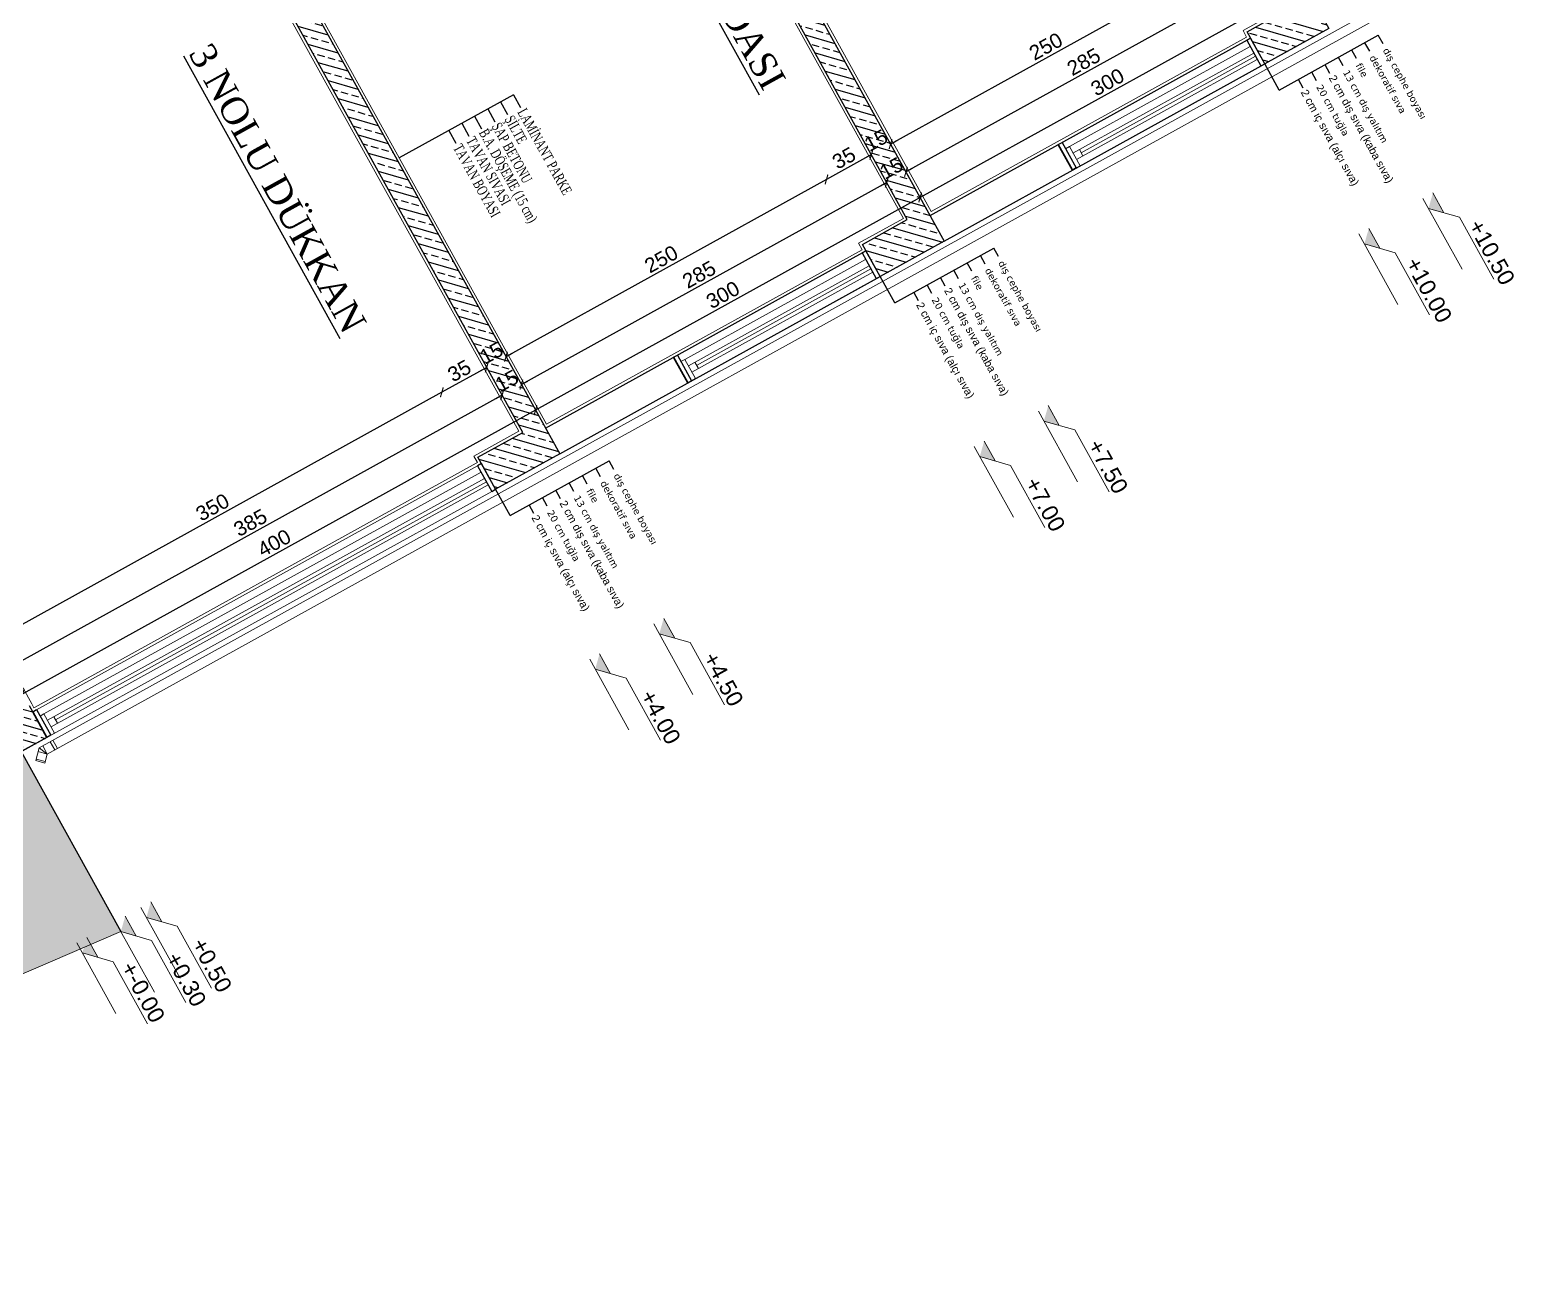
# Model space of a CAD drawing. Header units: millimetres. Extents: x 2232 to 85269, y -3593 to 5869.
# Drawn here: x 6686.8 to 6943.9, y -1839.1 to -1625.3 of the extents above; entities that cross this region are included whole.
import ezdxf

# ---------------------------------------------------------------- set-up
doc = ezdxf.new("R2010")
doc.units = ezdxf.units.MM
doc.linetypes.add('DOTX2', pattern=[0.5, 0, -0.5])
for name, color, linetype, lineweight in [('duvar', 232, 'Continuous', 30), ('FTA KAPI VE PENCERE', 141, 'Continuous', 9), ('iz', 1, 'DOTX2', 20), ('Kesit Duvar', 7, 'Continuous', 35), ('Kiris', 7, 'Continuous', 30), ('sıva iç', 21, 'Continuous', 0), ('tefrıs', 34, 'Continuous', 15), ('yazı', 11, 'Continuous', 20), ('ölçü iç', 170, 'Continuous', 9), ('ÖLÇÜ İÇ', 7, 'Continuous', 9)]:
    doc.layers.add(name, color=color, linetype=linetype, lineweight=lineweight)
for name, color, linetype in [('poz', 1, 'Continuous'), ('Standart', 7, 'Continuous'), ('Yazi', 7, 'Continuous')]:
    doc.layers.add(name, color=color, linetype=linetype)
doc.styles.add('arial_1_18', font='arial.ttf', dxfattribs={"height": 0.2})
doc.styles.get("Standard").update_dxf_attribs({"font": 'arial.ttf'})
doc.styles.add('Times roman', font='times.ttf')
doc.styles.add('UNIVCH', font='times.ttf', dxfattribs={"width": 0.7})
doc.styles.add('verdana_1_34', font='verdana.ttf', dxfattribs={"height": 0.2})
doc.dimstyles.new('zulay iç ölçü', dxfattribs={"dimtxt": 10, "dimasz": 5, "dimexe": 0.18, "dimexo": 0, "dimgap": 2, "dimtad": 3, "dimdec": 0, "dimzin": 0, "dimdsep": 46, "dimtxsty": 'Standard', "dimblk": 'ARCHTICK', "dimcen": 0.09, "dimse1": 1, "dimse2": 1, "dimadec": 0, "dimazin": 0, "dimtfac": 1, "dimtdec": 0, "dimtix": 1, "dimtofl": 0, "dimtmove": 0, "dimatfit": 3, "dimldrblk": 'ARCHTICK', "dimfxl": 1, "dimtolj": 1, "dimtzin": 0, "dimarcsym": 0})
pattern_1 = [(45, (0, 0), (-7.071068, 7.071068), []), (45, (7.071, 0), (-7.071068, 7.071068), [5, -2.5])]

# ---------------------------------------------------------------- blocks, each defined once
blk = doc.blocks.new('TYUYT')
at = {"layer": 'tefrıs'}
for p, q in [((970084.3, -353965.2), (970084.3, -355214.3, 0)), ((970090.7, -353968), (970090.7, -355211.6, 0)), ((970090.7, -355203.7, 0), (970084.3, -355203.7, 0)), ((970090.7, -355205.7, 0), (970084.3, -355205.7, 0)), ((970090.7, -355211.6, 0), (970084.3, -355211.6, 0)), ((970090.7, -355211.6, 0), (970084.3, -355214.3, 0)), ((970090.8, -355220.6, 0), (970084.3, -355214.3, 0)), ((970090.7, -355211.6, 0), (970086.2, -355216.2, 0)), ((970094.5, -355215.3, 0), (970090, -355219.8, 0)), ((970095.3, -355216.1, 0), (970090.7, -355211.6, 0)), ((970095.3, -355216.1, 0), (970090.8, -355220.6, 0))]:
    blk.add_line(p, q, dxfattribs=at)
blk = doc.blocks.new('dsafsdfd')
at = {"layer": 'yazı'}
blk.add_hatch(color=256, dxfattribs=at).paths.add_polyline_path([(0, 4.89), (-9.78, 4.89), (-4.89, 0)])
for p, q in [((-45.23, 9.78), (-14.67, 9.78)), ((-14.67, 9.78), (-4.89, 0)), ((-34.77, 0), (0, 0)), ((-9.78, 4.89), (0, 4.89))]:
    blk.add_line(p, q, dxfattribs=at)
blk = doc.blocks.new('IDE1091Entity91')
at = {"layer": 'Standart', "linetype": 'Continuous', "lineweight": -3}
h = blk.add_hatch(dxfattribs=at)
h.set_pattern_fill('ANSI33', color=171, scale=40, style=0)
h.set_pattern_definition(pattern_1)
h.paths.add_polyline_path([(4730, -250), (4705, -250), (4705, 50), (4730, 50)])
blk = doc.blocks.new('IDE1091Entity221')
at = {"layer": 'Standart', "color": 159, "linetype": 'Continuous', "lineweight": -3}
blk.add_lwpolyline([(4705, 50), (4730, 50)], dxfattribs=at)
blk = doc.blocks.new('IDE1091Entity236')
at = {"layer": 'Standart', "color": 159, "linetype": 'Continuous', "lineweight": -3}
blk.add_lwpolyline([(4730, 50), (4730, -250)], dxfattribs=at)
blk = doc.blocks.new('IDE1091Entity56')
at = {"layer": 'Standart', "linetype": 'Continuous', "lineweight": -3}
h = blk.add_hatch(dxfattribs=at)
h.set_pattern_fill('ANSI33', color=171, scale=40, style=0)
h.set_pattern_definition(pattern_1)
h.paths.add_polyline_path([(4730, 1300), (4705, 1300), (4705, 1350), (4730, 1350)])
blk = doc.blocks.new('IDE1091Entity143')
at = {"layer": 'Standart', "color": 159, "linetype": 'Continuous', "lineweight": -3}
blk.add_lwpolyline([(4705, 1300), (4705, 1335)], dxfattribs=at)
blk = doc.blocks.new('IDE1091Entity144')
at = {"layer": 'Standart', "color": 159, "linetype": 'Continuous', "lineweight": -3}
blk.add_lwpolyline([(4730, 1300), (4705, 1300)], dxfattribs=at)
blk = doc.blocks.new('IDE1091Entity57')
at = {"layer": 'Standart', "linetype": 'Continuous', "lineweight": -3}
h = blk.add_hatch(dxfattribs=at)
h.set_pattern_fill('ANSI33', color=171, scale=40, style=0)
h.set_pattern_definition(pattern_1)
h.paths.add_polyline_path([(4705, 1335), (4205, 1335), (4205, 1350), (4705, 1350)])
blk = doc.blocks.new('IDE1091Entity146')
at = {"layer": 'Standart', "color": 159, "linetype": 'Continuous', "lineweight": -3}
blk.add_lwpolyline([(4705, 1335), (4205, 1335)], dxfattribs=at)
blk = doc.blocks.new('tyutyu')
at = {"layer": 'Standart', "color": 159, "linetype": 'Continuous', "lineweight": -3}
for points in [[(1030696.5, -396462), (1032156.5, -396462), (1032156.5, -396512)], [(1030696.5, -396762), (1032156.5, -396762), (1032156.5, -396812)], [(1030696.5, -397062), (1032156.5, -397062), (1032156.5, -397112)]]:
    blk.add_lwpolyline(points, dxfattribs=at)
at = {"layer": 'Standart'}
for name, p in [('IDE1091Entity56', (1027426.5, -397812)), ('IDE1091Entity143', (1027426.5, -397812)), ('IDE1091Entity144', (1027426.5, -397812)), ('IDE1091Entity57', (1027426.5, -398112)), ('IDE1091Entity56', (1027426.5, -398112)), ('IDE1091Entity146', (1027426.5, -398112)), ('IDE1091Entity143', (1027426.5, -398112)), ('IDE1091Entity144', (1027426.5, -398112)), ('IDE1091Entity57', (1027426.5, -398412)), ('IDE1091Entity56', (1027426.5, -398412)), ('IDE1091Entity146', (1027426.5, -398412)), ('IDE1091Entity143', (1027426.5, -398412)), ('IDE1091Entity144', (1027426.5, -398412)), ('IDE1091Entity91', (1027426.5, -397512)), ('IDE1091Entity221', (1027426.5, -397512)), ('IDE1091Entity236', (1027426.5, -397512))]:
    blk.add_blockref(name, p, dxfattribs=at)
blk = doc.blocks.new('TRY')
at = {"layer": 'duvar'}
for points in [[(1246965.7539, -409789.1397), (1246965.7539, -409786.1397), (1246945.7539, -409786.1397), (1246945.7539, -409789.1397)], [(1246965.7539, -409933.1397), (1246965.7539, -409936.1397), (1246945.7539, -409936.1397), (1246945.7539, -409933.1397)]]:
    blk.add_lwpolyline(points, close=True, dxfattribs=at)
at = {"layer": 'FTA KAPI VE PENCERE'}
for p, q in [((1246950.7539, -409930.1397), (1246950.7539, -409789.1397)), ((1246955.7539, -409930.1397), (1246955.7539, -409789.1397)), ((1246960.7539, -409789.1397), (1246955.7539, -409789.1397)), ((1246958.2539, -409925.1397), (1246958.2539, -409789.1397)), ((1246960.7539, -409789.1397), (1246960.7539, -409930.1397)), ((1246955.7539, -409925.1397), (1246960.7539, -409925.1397)), ((1246965.7539, -409930.1397), (1246950.7539, -409930.1397)), ((1246950.7539, -409933.1397), (1246950.7539, -409930.1397)), ((1246965.7539, -409930.1397), (1246965.7539, -409933.1397))]:
    blk.add_line(p, q, dxfattribs=at)
at = {"layer": 'Kesit Duvar'}
blk.add_line((1246945.7539, -409936.1397), (1246965.7539, -409936.1397), dxfattribs=at)
at = {"layer": 'sıva iç'}
for points in [[(1246945.7539, -409936.1397), (1246945.7539, -409789.1397), (1246965.7539, -409789.1397)], [(1246965.7539, -409936.1397), (1246965.7539, -409789.1397), (1246945.7539, -409789.1397)]]:
    blk.add_lwpolyline(points, dxfattribs=at)
blk = doc.blocks.new('_ArchTick')
at = {"color": 0, "linetype": 'ByBlock', "const_width": 0.15}
blk.add_lwpolyline([(-0.5, -0.5), (0.5, 0.5)], dxfattribs=at)
blk = doc.blocks.new('*D2443')
at = {"layer": 'Defpoints', "color": 0, "transparency": 16777216}
for p in [(661177.2, -126828.5), (661187, -127078.5), (661204.5, -127078.5)]:
    blk.add_point(p, dxfattribs=at)
at = {"layer": 'ÖLÇÜ İÇ', "color": 0, "lineweight": -2, "transparency": 16777216}
blk.add_line((661204.5, -126828.5), (661204.5, -127078.5), dxfattribs=at)
at = {"layer": 'ÖLÇÜ İÇ', "color": 0, "lineweight": -2, "transparency": 16777216, "xscale": 5, "yscale": 5, "zscale": 5}
for p, rotation in [((661204.5, -126828.5), 90), ((661204.5, -127078.5), 270)]:
    blk.add_blockref('_ArchTick', p, dxfattribs=dict(at, rotation=rotation))
at = {"layer": 'ÖLÇÜ İÇ', "color": 0, "transparency": 16777216, "insert": (661197.5, -126953.5), "char_height": 10, "attachment_point": 5, "rotation": 90}
blk.add_mtext('\\A1;250', dxfattribs=at)
blk = doc.blocks.new('*D2444')
at = {"layer": 'Defpoints', "color": 0, "transparency": 16777216}
for p in [(661246.2, -126778.5), (661246.2, -127078.5), (661246.2, -127078.5)]:
    blk.add_point(p, dxfattribs=at)
at = {"layer": 'ÖLÇÜ İÇ', "color": 0, "lineweight": -2, "transparency": 16777216}
blk.add_line((661246.2, -126778.5), (661246.2, -127078.5), dxfattribs=at)
at = {"layer": 'ÖLÇÜ İÇ', "color": 0, "lineweight": -2, "transparency": 16777216, "xscale": 5, "yscale": 5, "zscale": 5}
for p, rotation in [((661246.2, -126778.5), 90), ((661246.2, -127078.5), 270)]:
    blk.add_blockref('_ArchTick', p, dxfattribs=dict(at, rotation=rotation))
at = {"layer": 'ÖLÇÜ İÇ', "color": 0, "transparency": 16777216, "insert": (661239.2, -126928.5), "char_height": 10, "attachment_point": 5, "rotation": 90}
blk.add_mtext('\\A1;300', dxfattribs=at)
blk = doc.blocks.new('*D2447')
at = {"layer": 'Defpoints', "color": 0, "transparency": 16777216}
for p in [(661197.5, -127078.5), (661197.5, -127093.5), (661204.5, -127093.5)]:
    blk.add_point(p, dxfattribs=at)
at = {"layer": 'ÖLÇÜ İÇ', "color": 0, "lineweight": -2, "transparency": 16777216}
for p, q in [((661204.5, -127078.5), (661204.5, -127073.5)), ((661204.5, -127093.5), (661204.5, -127098.5))]:
    blk.add_line(p, q, dxfattribs=at)
at = {"layer": 'ÖLÇÜ İÇ', "color": 0, "lineweight": -2, "transparency": 16777216, "xscale": 5, "yscale": 5, "zscale": 5}
for p, rotation in [((661204.5, -127078.5), 270), ((661204.5, -127093.5), 90)]:
    blk.add_blockref('_ArchTick', p, dxfattribs=dict(at, rotation=rotation))
at = {"layer": 'ÖLÇÜ İÇ', "color": 0, "transparency": 16777216, "insert": (661197.5, -127086), "char_height": 10, "attachment_point": 5, "rotation": 90}
blk.add_mtext('\\A1;15', dxfattribs=at)
blk = doc.blocks.new('*D2448')
at = {"layer": 'Defpoints', "color": 0, "transparency": 16777216}
for p in [(661197.5, -127093.5), (661177.2, -127128.5), (661204.5, -127128.5)]:
    blk.add_point(p, dxfattribs=at)
at = {"layer": 'ÖLÇÜ İÇ', "color": 0, "lineweight": -2, "transparency": 16777216}
blk.add_line((661204.5, -127093.5), (661204.5, -127128.5), dxfattribs=at)
at = {"layer": 'ÖLÇÜ İÇ', "color": 0, "lineweight": -2, "transparency": 16777216, "xscale": 5, "yscale": 5, "zscale": 5}
for p, rotation in [((661204.5, -127093.5), 90), ((661204.5, -127128.5), 270)]:
    blk.add_blockref('_ArchTick', p, dxfattribs=dict(at, rotation=rotation))
at = {"layer": 'ÖLÇÜ İÇ', "color": 0, "transparency": 16777216, "insert": (661197.5, -127111), "char_height": 10, "attachment_point": 5, "rotation": 90}
blk.add_mtext('\\A1;35', dxfattribs=at)
blk = doc.blocks.new('*D2449')
at = {"layer": 'Defpoints', "color": 0, "transparency": 16777216}
for p in [(661177.2, -127128.5), (661187, -127378.5), (661204.5, -127378.5)]:
    blk.add_point(p, dxfattribs=at)
at = {"layer": 'ÖLÇÜ İÇ', "color": 0, "lineweight": -2, "transparency": 16777216}
blk.add_line((661204.5, -127128.5), (661204.5, -127378.5), dxfattribs=at)
at = {"layer": 'ÖLÇÜ İÇ', "color": 0, "lineweight": -2, "transparency": 16777216, "xscale": 5, "yscale": 5, "zscale": 5}
for p, rotation in [((661204.5, -127128.5), 90), ((661204.5, -127378.5), 270)]:
    blk.add_blockref('_ArchTick', p, dxfattribs=dict(at, rotation=rotation))
at = {"layer": 'ÖLÇÜ İÇ', "color": 0, "transparency": 16777216, "insert": (661197.5, -127253.5), "char_height": 10, "attachment_point": 5, "rotation": 90}
blk.add_mtext('\\A1;250', dxfattribs=at)
blk = doc.blocks.new('*D2450')
at = {"layer": 'Defpoints', "color": 0, "transparency": 16777216}
for p in [(661246.2, -127078.5), (661246.2, -127378.5), (661246.2, -127378.5)]:
    blk.add_point(p, dxfattribs=at)
at = {"layer": 'ÖLÇÜ İÇ', "color": 0, "lineweight": -2, "transparency": 16777216}
blk.add_line((661246.2, -127078.5), (661246.2, -127378.5), dxfattribs=at)
at = {"layer": 'ÖLÇÜ İÇ', "color": 0, "lineweight": -2, "transparency": 16777216, "xscale": 5, "yscale": 5, "zscale": 5}
for p, rotation in [((661246.2, -127078.5), 90), ((661246.2, -127378.5), 270)]:
    blk.add_blockref('_ArchTick', p, dxfattribs=dict(at, rotation=rotation))
at = {"layer": 'ÖLÇÜ İÇ', "color": 0, "transparency": 16777216, "insert": (661239.2, -127228.5), "char_height": 10, "attachment_point": 5, "rotation": 90}
blk.add_mtext('\\A1;300', dxfattribs=at)
blk = doc.blocks.new('*D2461')
at = {"layer": 'Defpoints', "color": 0, "transparency": 16777216}
for p in [(661178.9, -126793.5), (661226.2, -127078.5), (661226.2, -127078.5)]:
    blk.add_point(p, dxfattribs=at)
at = {"layer": 'ÖLÇÜ İÇ', "color": 0, "lineweight": -2, "transparency": 16777216}
blk.add_line((661226.2, -126793.5), (661226.2, -127078.5), dxfattribs=at)
at = {"layer": 'ÖLÇÜ İÇ', "color": 0, "lineweight": -2, "transparency": 16777216, "xscale": 5, "yscale": 5, "zscale": 5}
for p, rotation in [((661226.2, -126793.5), 90), ((661226.2, -127078.5), 270)]:
    blk.add_blockref('_ArchTick', p, dxfattribs=dict(at, rotation=rotation))
at = {"layer": 'ÖLÇÜ İÇ', "color": 0, "transparency": 16777216, "insert": (661219.2, -126936), "char_height": 10, "attachment_point": 5, "rotation": 90}
blk.add_mtext('\\A1;285', dxfattribs=at)
blk = doc.blocks.new('*D2462')
at = {"layer": 'Defpoints', "color": 0, "transparency": 16777216}
for p in [(661221, -127078.5), (661178.9, -127093.5), (661226.2, -127093.5)]:
    blk.add_point(p, dxfattribs=at)
at = {"layer": 'ÖLÇÜ İÇ', "color": 0, "lineweight": -2, "transparency": 16777216}
for p, q in [((661226.2, -127078.5), (661226.2, -127073.5)), ((661226.2, -127093.5), (661226.2, -127098.5))]:
    blk.add_line(p, q, dxfattribs=at)
at = {"layer": 'ÖLÇÜ İÇ', "color": 0, "lineweight": -2, "transparency": 16777216, "xscale": 5, "yscale": 5, "zscale": 5}
for p, rotation in [((661226.2, -127078.5), 270), ((661226.2, -127093.5), 90)]:
    blk.add_blockref('_ArchTick', p, dxfattribs=dict(at, rotation=rotation))
at = {"layer": 'ÖLÇÜ İÇ', "color": 0, "transparency": 16777216, "insert": (661219.2, -127086), "char_height": 10, "attachment_point": 5, "rotation": 90}
blk.add_mtext('\\A1;15', dxfattribs=at)
blk = doc.blocks.new('*D2463')
at = {"layer": 'Defpoints', "color": 0, "transparency": 16777216}
for p in [(661178.9, -127093.5), (661226.2, -127378.5), (661226.2, -127378.5)]:
    blk.add_point(p, dxfattribs=at)
at = {"layer": 'ÖLÇÜ İÇ', "color": 0, "lineweight": -2, "transparency": 16777216}
blk.add_line((661226.2, -127093.5), (661226.2, -127378.5), dxfattribs=at)
at = {"layer": 'ÖLÇÜ İÇ', "color": 0, "lineweight": -2, "transparency": 16777216, "xscale": 5, "yscale": 5, "zscale": 5}
for p, rotation in [((661226.2, -127093.5), 90), ((661226.2, -127378.5), 270)]:
    blk.add_blockref('_ArchTick', p, dxfattribs=dict(at, rotation=rotation))
at = {"layer": 'ÖLÇÜ İÇ', "color": 0, "transparency": 16777216, "insert": (661219.2, -127236), "char_height": 10, "attachment_point": 5, "rotation": 90}
blk.add_mtext('\\A1;285', dxfattribs=at)
blk = doc.blocks.new('*D2464')
at = {"layer": 'Defpoints', "color": 0, "transparency": 16777216}
for p in [(661197.5, -127378.5), (661197.5, -127393.5), (661204.5, -127393.5)]:
    blk.add_point(p, dxfattribs=at)
at = {"layer": 'ÖLÇÜ İÇ', "color": 0, "lineweight": -2, "transparency": 16777216}
for p, q in [((661204.5, -127378.5), (661204.5, -127373.5)), ((661204.5, -127393.5), (661204.5, -127398.5))]:
    blk.add_line(p, q, dxfattribs=at)
at = {"layer": 'ÖLÇÜ İÇ', "color": 0, "lineweight": -2, "transparency": 16777216, "xscale": 5, "yscale": 5, "zscale": 5}
for p, rotation in [((661204.5, -127378.5), 270), ((661204.5, -127393.5), 90)]:
    blk.add_blockref('_ArchTick', p, dxfattribs=dict(at, rotation=rotation))
at = {"layer": 'ÖLÇÜ İÇ', "color": 0, "transparency": 16777216, "insert": (661197.5, -127386), "char_height": 10, "attachment_point": 5, "rotation": 90}
blk.add_mtext('\\A1;15', dxfattribs=at)
blk = doc.blocks.new('*D2465')
at = {"layer": 'Defpoints', "color": 0, "transparency": 16777216}
for p in [(661197.5, -127393.5), (661177.2, -127428.5), (661204.5, -127428.5)]:
    blk.add_point(p, dxfattribs=at)
at = {"layer": 'ÖLÇÜ İÇ', "color": 0, "lineweight": -2, "transparency": 16777216}
blk.add_line((661204.5, -127393.5), (661204.5, -127428.5), dxfattribs=at)
at = {"layer": 'ÖLÇÜ İÇ', "color": 0, "lineweight": -2, "transparency": 16777216, "xscale": 5, "yscale": 5, "zscale": 5}
for p, rotation in [((661204.5, -127393.5), 90), ((661204.5, -127428.5), 270)]:
    blk.add_blockref('_ArchTick', p, dxfattribs=dict(at, rotation=rotation))
at = {"layer": 'ÖLÇÜ İÇ', "color": 0, "transparency": 16777216, "insert": (661197.5, -127411), "char_height": 10, "attachment_point": 5, "rotation": 90}
blk.add_mtext('\\A1;35', dxfattribs=at)
blk = doc.blocks.new('*D2466')
at = {"layer": 'Defpoints', "color": 0, "transparency": 16777216}
for p in [(661177.2, -127428.5), (661187, -127778.5), (661204.5, -127778.5)]:
    blk.add_point(p, dxfattribs=at)
at = {"layer": 'ÖLÇÜ İÇ', "color": 0, "lineweight": -2, "transparency": 16777216}
blk.add_line((661204.5, -127428.5), (661204.5, -127778.5), dxfattribs=at)
at = {"layer": 'ÖLÇÜ İÇ', "color": 0, "lineweight": -2, "transparency": 16777216, "xscale": 5, "yscale": 5, "zscale": 5}
for p, rotation in [((661204.5, -127428.5), 90), ((661204.5, -127778.5), 270)]:
    blk.add_blockref('_ArchTick', p, dxfattribs=dict(at, rotation=rotation))
at = {"layer": 'ÖLÇÜ İÇ', "color": 0, "transparency": 16777216, "insert": (661197.5, -127603.5), "char_height": 10, "attachment_point": 5, "rotation": 90}
blk.add_mtext('\\A1;350', dxfattribs=at)
blk = doc.blocks.new('*D2467')
at = {"layer": 'Defpoints', "color": 0, "transparency": 16777216}
for p in [(661246.2, -127378.5), (661246.2, -127778.5), (661246.2, -127778.5)]:
    blk.add_point(p, dxfattribs=at)
at = {"layer": 'ÖLÇÜ İÇ', "color": 0, "lineweight": -2, "transparency": 16777216}
blk.add_line((661246.2, -127378.5), (661246.2, -127778.5), dxfattribs=at)
at = {"layer": 'ÖLÇÜ İÇ', "color": 0, "lineweight": -2, "transparency": 16777216, "xscale": 5, "yscale": 5, "zscale": 5}
for p, rotation in [((661246.2, -127378.5), 90), ((661246.2, -127778.5), 270)]:
    blk.add_blockref('_ArchTick', p, dxfattribs=dict(at, rotation=rotation))
at = {"layer": 'ÖLÇÜ İÇ', "color": 0, "transparency": 16777216, "insert": (661239.2, -127578.5), "char_height": 10, "attachment_point": 5, "rotation": 90}
blk.add_mtext('\\A1;400', dxfattribs=at)
blk = doc.blocks.new('*D2468')
at = {"layer": 'Defpoints', "color": 0, "transparency": 16777216}
for p in [(661221, -127378.5), (661178.9, -127393.5), (661226.2, -127393.5)]:
    blk.add_point(p, dxfattribs=at)
at = {"layer": 'ÖLÇÜ İÇ', "color": 0, "lineweight": -2, "transparency": 16777216}
for p, q in [((661226.2, -127378.5), (661226.2, -127373.5)), ((661226.2, -127393.5), (661226.2, -127398.5))]:
    blk.add_line(p, q, dxfattribs=at)
at = {"layer": 'ÖLÇÜ İÇ', "color": 0, "lineweight": -2, "transparency": 16777216, "xscale": 5, "yscale": 5, "zscale": 5}
for p, rotation in [((661226.2, -127378.5), 270), ((661226.2, -127393.5), 90)]:
    blk.add_blockref('_ArchTick', p, dxfattribs=dict(at, rotation=rotation))
at = {"layer": 'ÖLÇÜ İÇ', "color": 0, "transparency": 16777216, "insert": (661219.2, -127386), "char_height": 10, "attachment_point": 5, "rotation": 90}
blk.add_mtext('\\A1;15', dxfattribs=at)
blk = doc.blocks.new('*D2469')
at = {"layer": 'Defpoints', "color": 0, "transparency": 16777216}
for p in [(661178.9, -127393.5), (661226.2, -127778.5), (661226.2, -127778.5)]:
    blk.add_point(p, dxfattribs=at)
at = {"layer": 'ÖLÇÜ İÇ', "color": 0, "lineweight": -2, "transparency": 16777216}
blk.add_line((661226.2, -127393.5), (661226.2, -127778.5), dxfattribs=at)
at = {"layer": 'ÖLÇÜ İÇ', "color": 0, "lineweight": -2, "transparency": 16777216, "xscale": 5, "yscale": 5, "zscale": 5}
for p, rotation in [((661226.2, -127393.5), 90), ((661226.2, -127778.5), 270)]:
    blk.add_blockref('_ArchTick', p, dxfattribs=dict(at, rotation=rotation))
at = {"layer": 'ÖLÇÜ İÇ', "color": 0, "transparency": 16777216, "insert": (661219.2, -127586), "char_height": 10, "attachment_point": 5, "rotation": 90}
blk.add_mtext('\\A1;385', dxfattribs=at)
blk = doc.blocks.new('Entity12993')
at = {"layer": 'Yazi', "color": 11, "linetype": 'Continuous', "lineweight": -3}
for points in [[(9699.1, 245.3), (9692.4, 245.3)], [(9692.4, 168.1), (9692.4, 245.3)], [(9699.1, 234.9), (9692.4, 234.9)], [(9699.1, 224.6), (9692.4, 224.6)], [(9699.1, 214.2), (9692.4, 214.2)], [(9699.1, 203.8), (9692.4, 203.8)], [(9699.1, 193.4), (9692.4, 193.4)], [(9699.1, 183), (9692.4, 183)], [(9692.4, 168.1), (9671.9, 168.1)]]:
    blk.add_lwpolyline(points, dxfattribs=at)
for s, height, style, p in [('dış cephe boyası', 4.741, 'verdana_1_34', (9702.7, 242.9)), ('dekoratif sıva', 4.741, 'verdana_1_34', (9702.7, 232.5)), ('file', 4.74, 'verdana_1_34', (9702.8, 221.6)), ('13 cm dış yalıtım', 4.741, 'verdana_1_34', (9702.7, 211.8)), ('2 cm dış sıva (kaba sıva)', 5.333, 'arial_1_18', (9701.3, 201.5)), ('20 cm tuğla', 4.741, 'verdana_1_34', (9702.7, 191)), ('2 cm iç sıva (alçı sıva)', 5.333, 'arial_1_18', (9700.7, 180))]:
    blk.add_text(s, height=height, dxfattribs=dict(at, style=style)).set_placement(p)
blk = doc.blocks.new('DFGFDGHN')
at = {"layer": 'ÖLÇÜ İÇ'}
for base, p1, p2, picture, middle in [((661246.2, -127078.5), (661246.2, -126778.5), (661246.2, -127078.5), '*D2444', (661239.2, -126928.5)), ((661204.5, -127078.5), (661177.2, -126828.5), (661187, -127078.5), '*D2443', (661197.5, -126953.5)), ((661226.2, -127093.5), (661221, -127078.5), (661178.9, -127093.5), '*D2462', (661219.2, -127086)), ((661204.5, -127093.5), (661197.5, -127078.5), (661197.5, -127093.5), '*D2447', (661197.5, -127086)), ((661246.2, -127378.5), (661246.2, -127078.5), (661246.2, -127378.5), '*D2450', (661239.2, -127228.5)), ((661204.5, -127128.5), (661197.5, -127093.5), (661177.2, -127128.5), '*D2448', (661197.5, -127111)), ((661204.5, -127378.5), (661177.2, -127128.5), (661187, -127378.5), '*D2449', (661197.5, -127253.5)), ((661226.2, -127393.5), (661221, -127378.5), (661178.9, -127393.5), '*D2468', (661219.2, -127386)), ((661204.5, -127393.5), (661197.5, -127378.5), (661197.5, -127393.5), '*D2464', (661197.5, -127386)), ((661246.2, -127778.5), (661246.2, -127378.5), (661246.2, -127778.5), '*D2467', (661239.2, -127578.5)), ((661204.5, -127428.5), (661197.5, -127393.5), (661177.2, -127428.5), '*D2465', (661197.5, -127411)), ((661204.5, -127778.5), (661177.2, -127428.5), (661187, -127778.5), '*D2466', (661197.5, -127603.5))]:
    dim = blk.add_linear_dim(base=base, p1=p1, p2=p2, angle=90, dimstyle='zulay iç ölçü', dxfattribs=at)
    dim.commit()
    dim.dimension.update_dxf_attribs({"geometry": picture, "text_midpoint": middle})
for base, p1, p2, picture, middle in [((661226.2, -127078.5), (661178.9, -126793.5), (661226.2, -127078.5), '*D2461', (661219.2, -126936)), ((661226.2, -127378.5), (661178.9, -127093.5), (661226.2, -127378.5), '*D2463', (661219.2, -127236)), ((661226.2, -127778.5), (661178.9, -127393.5), (661226.2, -127778.5), '*D2469', (661219.2, -127586))]:
    dim = blk.add_linear_dim(base=base, p1=p1, p2=p2, angle=90, dimstyle='zulay iç ölçü', override={"dimtmove": 1}, dxfattribs=at)
    dim.commit()
    dim.dimension.update_dxf_attribs({"geometry": picture, "text_midpoint": middle})
blk = doc.blocks.new('TTRYRTY')
at = {"linetype": 'ByBlock', "ltscale": 50}
h = blk.add_hatch(dxfattribs=at)
h.set_pattern_fill('AR-CONC', color=252, scale=10, style=0)
h.set_pattern_definition([(50, (0, 0), (71.7260183, -6.2752135), [7.5, -82.5]), (355, (0, 0), (-13.8751334, 75.2192134), [6, -66]), (100.4514445, (5.98, -0.52), (57.8508847, 68.943999), [6.374019, -70.114211]), (46.1842, (0, 20), (106.724133, -16.551928), [11.25, -123.75]), (96.6356355, (8.89, 18.62), (93.4661946, 97.41186), [9.561034, -105.171376]), (351.184164, (0, 20), (93.4661945, 97.41186), [9, -99]), (21, (10, 15), (59.6907052, -40.261889), [7.5, -82.5]), (326, (10, 15), (24.331533, 72.5150045), [6, -66]), (71.451445, (14.974, 11.645), (84.0222377, 32.2531153), [6.374019, -70.114211]), (37.5, (0, 0), (1.21598553, 33.2893854), [0, -65.2, 0, -67, 0, -66.25]), (7.5, (0, 0), (26.3069537, 39.4411712), [0, -38.2, 0, -63.7, 0, -25.25]), (327.5, (-22.3, 0), (53.3822436, -2.2554872), [0, -25, 0, -78, 0, -103.5]), (317.5, (-32.3, 0), (58.318617, 10.0104982), [0, -32.5, 0, -51.8, 0, -73.5])])
h.paths.add_polyline_path([(1241684.9, -410783.1), (1241684.9, -410732), (1241660.6, -410732), (1241656.2, -410749.5), (1241631.2, -410749.5), (1241631.2, -410754.5), (1240121.2, -410754.5), (1240111.2, -410754.5), (1236801.2, -410754.5), (1236801.2, -410749.5), (1236776.2, -410749.5), (1236771.8, -410732), (1236749.6, -410732), (1236763.5, -410836.7), (1241679.6, -410836.7)])
h.paths.add_polyline_path([(1241721.6, -410409.5), (1241713.9, -410409.5), (1241581.2, -410409.5), (1241581.2, -410689.5), (1241583.2, -410689.5), (1241631.2, -410689.5), (1241671.2, -410689.5), (1241660.6, -410732), (1241684.9, -410732), (1241684.9, -410783.1)])
h.paths.add_polyline_path([(1236664.7, -410745.9), (1236918.1, -410745.9), (1236918.1, -410728.5), (1236664.7, -410728.5)], flags=9)
h.paths.add_polyline_path([(1241680.2, -410791.8), (1241784.2, -410791.8), (1241784.2, -410780.2), (1241680.2, -410780.2)], flags=9)
h.paths.add_polyline_path([(1241683.4, -410778.6), (1241781.5, -410778.6), (1241781.5, -410767.4), (1241683.4, -410767.4)], flags=9)
h.paths.add_polyline_path([(1236664.2, -410691.7), (1236897.7, -410691.7), (1236897.7, -410671.1), (1236664.2, -410671.1)], flags=9)
h.paths.add_polyline_path([(1236663.9, -410445.5), (1236880.9, -410445.5), (1236880.9, -410423.4), (1236663.9, -410423.4)], flags=9)
h.paths.add_polyline_path([(1236639.3, -410583.6), (1236934.3, -410583.6), (1236934.3, -410537), (1236639.3, -410537)], flags=9)
at = {"layer": 'duvar'}
for p, q in [((1241561.2, -409689.5), (1241561.2, -409439.5)), ((1241581.2, -409689.5), (1241581.2, -409439.5)), ((1241561.2, -409989.5), (1241561.2, -409739.5)), ((1241581.2, -409989.5), (1241581.2, -409739.5))]:
    blk.add_line(p, q, dxfattribs=at)
for points in [[(1241581.2, -410042.5), (1241581.2, -410039.5), (1241561.2, -410039.5), (1241561.2, -410042.5)], [(1241581.2, -410386.5), (1241581.2, -410389.5), (1241561.2, -410389.5), (1241561.2, -410386.5)]]:
    blk.add_lwpolyline(points, close=True, dxfattribs=at)
at = {"layer": 'FTA KAPI VE PENCERE'}
for p, q in [((1241566.2, -410383.5), (1241566.2, -410042.5)), ((1241571.2, -410383.5), (1241571.2, -410042.5)), ((1241576.2, -410042.5), (1241571.2, -410042.5)), ((1241573.7, -410378.5), (1241573.7, -410042.5)), ((1241576.2, -410042.5), (1241576.2, -410383.5)), ((1241571.2, -410378.5), (1241576.2, -410378.5)), ((1241581.2, -410383.5), (1241566.2, -410383.5)), ((1241566.2, -410386.5), (1241566.2, -410383.5)), ((1241581.2, -410383.5), (1241581.2, -410386.5))]:
    blk.add_line(p, q, dxfattribs=at)
at = {"layer": 'iz', "ltscale": 50}
blk.add_line((1241581.2, -409689.5), (1236851.2, -409689.5), dxfattribs=at)
at = {"layer": 'Kesit Duvar'}
blk.add_line((1241561.2, -410389.5), (1241581.2, -410389.5), dxfattribs=at)
at = {"layer": 'Kiris'}
blk.add_lwpolyline([(1241581.2, -410389.5), (1241581.2, -410409.5), (1241721.6, -410409.5)], dxfattribs=at)
at = {"layer": 'poz'}
for p, q in [((1241351.4, -409898.5), (1241351.4, -409987.5)), ((1241351.4, -409898.5), (1241361.4, -409898.5)), ((1241351.4, -409908.5), (1241361.4, -409908.5)), ((1241351.4, -409918.5), (1241361.4, -409918.5)), ((1241351.4, -409928.8), (1241361.4, -409928.8)), ((1241351.4, -409938.8), (1241361.4, -409938.8)), ((1241351.4, -409948.8), (1241361.4, -409948.8))]:
    blk.add_line(p, q, dxfattribs=at)
at = {"layer": 'sıva iç'}
for points in [[(1241559.2, -409441.5), (1241554.2, -409441.5), (1241554.2, -409406.5), (1241178.2, -409406.5), (1241178.2, -409687.5), (1241559.2, -409687.5)], [(1241559.2, -409741.5), (1241554.2, -409741.5), (1241554.2, -409706.5), (1241178.2, -409706.5), (1241178.2, -409987.5), (1241559.2, -409987.5)], [(1241559.2, -410042.5), (1241559.2, -410041.5), (1241554.2, -410041.5), (1241554.2, -410006.5), (1241058.2, -410006.5), (1241058.2, -410041.5), (1241029.2, -410041.5), (1241029.2, -410006.5), (1240608.2, -410006.5), (1240608.2, -410041.5), (1240579.2, -410041.5), (1240579.2, -410006.5), (1240148.2, -410006.5), (1240148.2, -410041.5), (1240143.2, -410041.5), (1240143.2, -410387.5), (1240146.2, -410387.5), (1240581.2, -410387.5), (1240606.2, -410387.5), (1241031.2, -410387.5), (1241056.2, -410387.5), (1241556.2, -410387.5), (1241559.2, -410387.5), (1241559.2, -410386.5)]]:
    blk.add_lwpolyline(points, close=True, dxfattribs=at)
for points in [[(1241561.2, -410389.5), (1241561.2, -410042.5), (1241581.2, -410042.5)], [(1241581.2, -410389.5), (1241581.2, -410042.5), (1241561.2, -410042.5)], [(1236710.7, -410439.5), (1236763.5, -410836.7), (1241679.6, -410836.7), (1241721.6, -410409.5)]]:
    blk.add_lwpolyline(points, dxfattribs=at)
at = {"layer": 'duvar', "xscale": -1.584000000031665, "yscale": 1.584000000031665, "zscale": 1.584000000031665}
for p in [(1241713.9, -409389.5), (1241713.9, -409439.5), (1241713.9, -409689.5), (1241713.9, -409739.5), (1241713.9, -409989.5), (1241713.9, -410039.5), (1241713.9, -410389.5), (1241713.9, -410409.5), (1241713.9, -410439.5)]:
    blk.add_blockref('dsafsdfd', p, dxfattribs=at)
at = {"layer": 'Kiris'}
for name, p in [('tyutyu', (209424.7, -12927.5)), ('TYUYT', (271500.6, -55183.2))]:
    blk.add_blockref(name, p, dxfattribs=at)
at = {"layer": 'Standart'}
for p in [(1231909.3, -409607.6), (1231909.3, -409907.6), (1231909.3, -410207.6)]:
    blk.add_blockref('Entity12993', p, dxfattribs=at)
at = {"layer": 'sıva iç'}
for p in [(-5384.6, 346.6), (-5384.6, 46.6)]:
    blk.add_blockref('TRY', p, dxfattribs=at)
at = {"layer": 'ölçü iç', "lineweight": 30}
blk.add_blockref('DFGFDGHN', (580301, -282611), dxfattribs=at)
at = {"layer": 'Yazi', "style": 'Times roman'}
for s, height, p in [('%%UÇ.ODASI', 17.99, (1241324.8, -409748.2)), ('%%U3 NOLU DÜKKAN', 17.991, (1241219.2, -410079.1))]:
    blk.add_text(s, height=height, dxfattribs=at).set_placement(p)
at = {"layer": 'Yazi', "style": 'UNIVCH', "width": 0.7}
for s, height, p in [('LAMİNANT PARKE', 6.998, (1241363, -409902)), ('ŞİLTE', 7, (1241363, -409911.9)), ('ŞAP BETONU', 7, (1241363, -409922)), ('B.A. DÖŞEME (15 cm)', 6.998, (1241362.5, -409931.8)), ('TAVAN SIVASI', 6.998, (1241363, -409942)), ('TAVAN BOYASI', 6.998, (1241363, -409952.2))]:
    blk.add_text(s, height=height, dxfattribs=at).set_placement(p)
at = {"layer": 'yazı'}
for s, p in [('+10.50', (1241744.7, -409371.8)), ('+10.00', (1241746.5, -409421.8)), ('+7.50', (1241750.2, -409671.8)), ('+7.00', (1241752.1, -409721.8)), ('+4.50', (1241750.2, -409971.8)), ('+4.00', (1241752.1, -410021.8)), ('+0.50', (1241752.1, -410371.8)), ('+0.30', (1241752.1, -410391.8)), ('+-0.00', (1241742.8, -410421.8))]:
    blk.add_text(s, height=11.14, dxfattribs=at).set_placement(p)
blk = doc.blocks.new('RRRR')
at = {"layer": 'sıva iç', "rotation": 298.9508757840127}
blk.add_blockref('TTRYRTY', (892692.8, 843877.3), dxfattribs=at)

msp = doc.modelspace()

# ---------------------------------------------------------------- block references
at = {"layer": 'ÖLÇÜ İÇ', "xscale": 0.25, "yscale": 0.25, "zscale": 0.25}
msp.add_blockref('RRRR', (-276957.06, 108554.7), dxfattribs=at)

doc.saveas('drawing.dxf')
